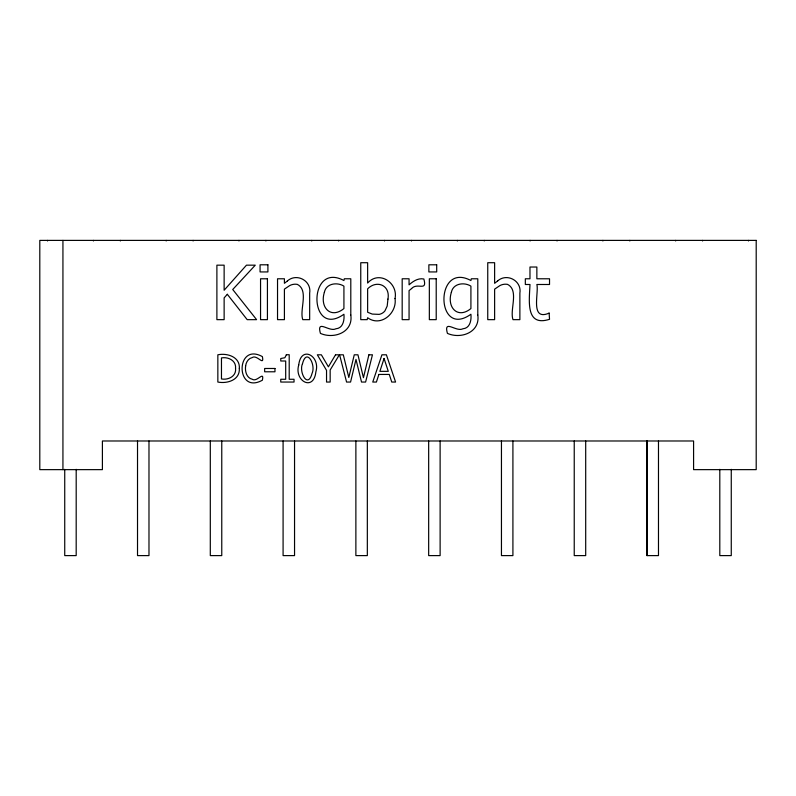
<?xml version="1.0" encoding="UTF-8"?>
<svg xmlns="http://www.w3.org/2000/svg" width="796" height="796" viewBox="0 0 796 796"><rect width="100%" height="100%" fill="white"/><g stroke="black" fill="none" stroke-linecap="round" stroke-linejoin="round"><path stroke-width="1.19" d="M647.019 555.608L647.019 440.984L647.019 555.608L658.481 555.608L658.481 440.984M748.459 240.392L748.459 240.969M731.265 469.332L731.265 555.608L719.803 555.608L719.803 469.332M702.609 240.392L702.609 240.969M675.675 240.392L675.675 240.969M629.825 240.392L629.825 240.969M602.89 240.392L602.89 240.969M585.697 440.984L585.697 555.608L574.234 555.608L574.234 440.984M557.041 240.392L557.041 240.969M530.106 240.392L530.106 240.969M512.913 440.984L512.913 555.608L501.45 555.608L501.45 440.984M484.257 240.392L484.257 240.969M457.322 240.392L457.322 240.969M440.118 440.984L440.128 555.608L428.666 555.608L428.666 440.984M411.472 240.392L411.472 240.969M384.528 240.392L384.528 240.969M367.334 440.984L367.334 555.608L355.872 555.608L355.882 440.984M338.678 240.392L338.678 240.969M311.743 240.392L311.743 240.969M294.55 440.984L294.55 555.608L283.087 555.608L283.087 440.984M265.894 240.392L265.894 240.969M238.959 240.392L238.959 240.969M221.766 440.984L221.766 555.608L210.303 555.608L210.303 440.984M193.11 240.392L193.11 240.969M166.175 240.392L166.175 240.969M148.981 440.984L148.981 555.608L137.519 555.608L137.519 440.984M120.325 240.392L120.325 240.969M93.391 240.392L93.391 240.969M76.197 469.332L76.187 555.608L64.735 555.608L64.735 469.332M62.934 240.392L62.934 469.64M47.541 240.392L47.541 240.969M298.729 365.016C293.973 380.956 313.644 391.94 315.883 371.841C320.609 355.941 300.958 344.927 298.729 365.016M302.51 363.663C298.609 371.921 307.863 389.453 312.082 373.304C316.032 364.946 306.679 347.345 302.51 363.663M387.95 299.087L387.194 306.062L384.946 310.878A9.622 9.622 0 0 1 379.165 314.37L372.249 314.082L367.633 312.261L367.633 288.839C376.677 279.605 390.518 285.157 387.95 299.087M350.797 315.007C353.434 332.221 334.012 339.454 320.42 333.385C316.301 318.669 329.226 332.39 335.882 328.778C343.096 328.27 344.559 320.121 343.922 314.241C308.55 339.414 307.375 260.959 343.922 280.53L344.32 278.779L350.797 278.779L350.797 315.007M477.789 315.007C480.426 332.221 461.003 339.454 447.422 333.385C443.292 318.669 456.217 332.39 462.874 328.778C470.088 328.27 471.55 320.121 470.914 314.241C435.541 339.414 434.377 260.959 470.914 280.53L471.312 278.779L477.789 278.779L477.789 315.007M245.636 365.951C244.84 371.065 246.471 377.971 252.252 379.244C256.909 382.617 264.491 370.13 262.381 380.199C235.298 395.284 235.397 341.703 262.381 356.618C264.471 366.856 256.949 354.17 252.232 357.583C248.342 358.379 246.044 362.23 245.636 365.951M395.045 298.54C397.194 313.196 380.836 327.365 367.633 317.753L367.195 319.654L360.757 319.654L360.757 262.71L367.633 262.71L367.633 283.058C379.085 270.053 398.259 282.819 395.045 298.54M235.556 368.399C236.492 376.329 228.223 380.229 221.467 378.946L221.467 357.911C228.173 356.658 236.392 360.548 235.556 368.399M239.327 368.458C240.024 380.11 227.218 383.901 217.845 382.05L217.845 354.807C227.198 352.807 240.243 356.916 239.327 368.458M324.36 292.351C319.614 307.395 330.708 319.345 343.922 308.569L343.922 286.132C337.136 281.874 326.071 283.376 324.36 292.351M451.352 292.351C446.616 307.395 457.7 319.345 470.914 308.569L470.914 286.132C464.128 281.874 453.063 283.376 451.352 292.351M368.896 354.807L363.444 377.682L357.941 354.807L354.26 354.807L348.807 377.463L343.315 354.807L339.603 354.807L346.578 382.05L350.568 382.05L355.981 359.434L361.523 382.05L365.603 382.05L372.448 354.807L368.896 354.807M286.371 354.717L284.878 357.722L280.759 358.518L280.759 361.006L285.694 361.006L285.694 379.274L280.759 379.274L280.759 382.05L294.042 382.05L294.042 379.274L289.207 379.274L289.207 354.717L286.371 354.717M378.876 374.438L376.399 382.05L372.747 382.05L381.931 354.807L386.398 354.807L395.582 382.05L391.751 382.05L389.284 374.438L378.876 374.438M384.07 358.499L379.881 371.344L388.279 371.344L384.07 358.499M335.524 354.807L328.39 366.827L321.365 354.807L317.335 354.807L326.539 370.379L326.539 382.05L330.161 382.05L330.161 369.991L339.365 354.807L335.524 354.807M227.318 294.291L224.134 297.883L224.134 319.654L216.89 319.654L216.89 265.168L224.134 265.168L224.134 290.232L246.462 265.168L255.277 265.168L232.731 289.505L256.601 319.654L247.188 319.654L227.318 294.291M411.592 288.55L409.064 290.639L409.064 319.654L402.179 319.654L402.179 278.779L409.064 278.779L409.064 284.859C413.034 281.247 418.228 277.824 423.85 278.998C427.512 291.993 417.363 282.132 411.592 288.55M287.465 280.889L284.411 283.316L284.411 278.779L277.535 278.779L277.535 319.654L284.411 319.654L284.411 289.137L289.734 285.565A11.731 11.731 0 0 1 297.346 284.381C309.107 290.371 299.266 309.863 302.779 319.654L309.664 319.654L309.664 293.127C311.743 280.819 296.739 272.71 287.465 280.889M497.679 280.889L494.624 283.316L494.624 262.71L487.749 262.71L487.749 319.654L494.624 319.654L494.624 289.137L499.958 285.565A11.731 11.731 0 0 1 507.569 284.381C519.32 290.371 509.49 309.863 513.002 319.654L519.878 319.654L519.878 293.127C521.957 280.819 506.952 272.71 497.679 280.889M549.121 313.107C529.837 321.415 539.061 292.829 536.862 284.49L549.529 284.49L549.529 278.779L536.862 278.779L536.862 267.028L529.977 267.028L529.977 278.779L525.33 278.779L525.33 284.49L529.977 284.49C529.44 299.883 525.022 327.196 549.529 319.296L549.121 313.107M756.2 240.392L39.8 240.392L39.8 469.64L102.405 469.64L102.405 440.984L693.585 440.984L693.585 469.64L756.2 469.64L756.2 240.392M267.904 264.799L260.073 264.799L260.073 271.934L267.904 271.934L267.904 264.799M436.696 264.799L428.865 264.799L428.865 271.934L436.696 271.934L436.696 264.799M267.426 278.779L260.551 278.779L260.551 319.654L267.426 319.654L267.426 278.779M436.218 278.779L429.342 278.779L429.342 319.654L436.218 319.654L436.218 278.779M274.968 368.478L264.65 368.478L264.65 371.782L274.968 371.782L274.968 368.478"/></g></svg>
